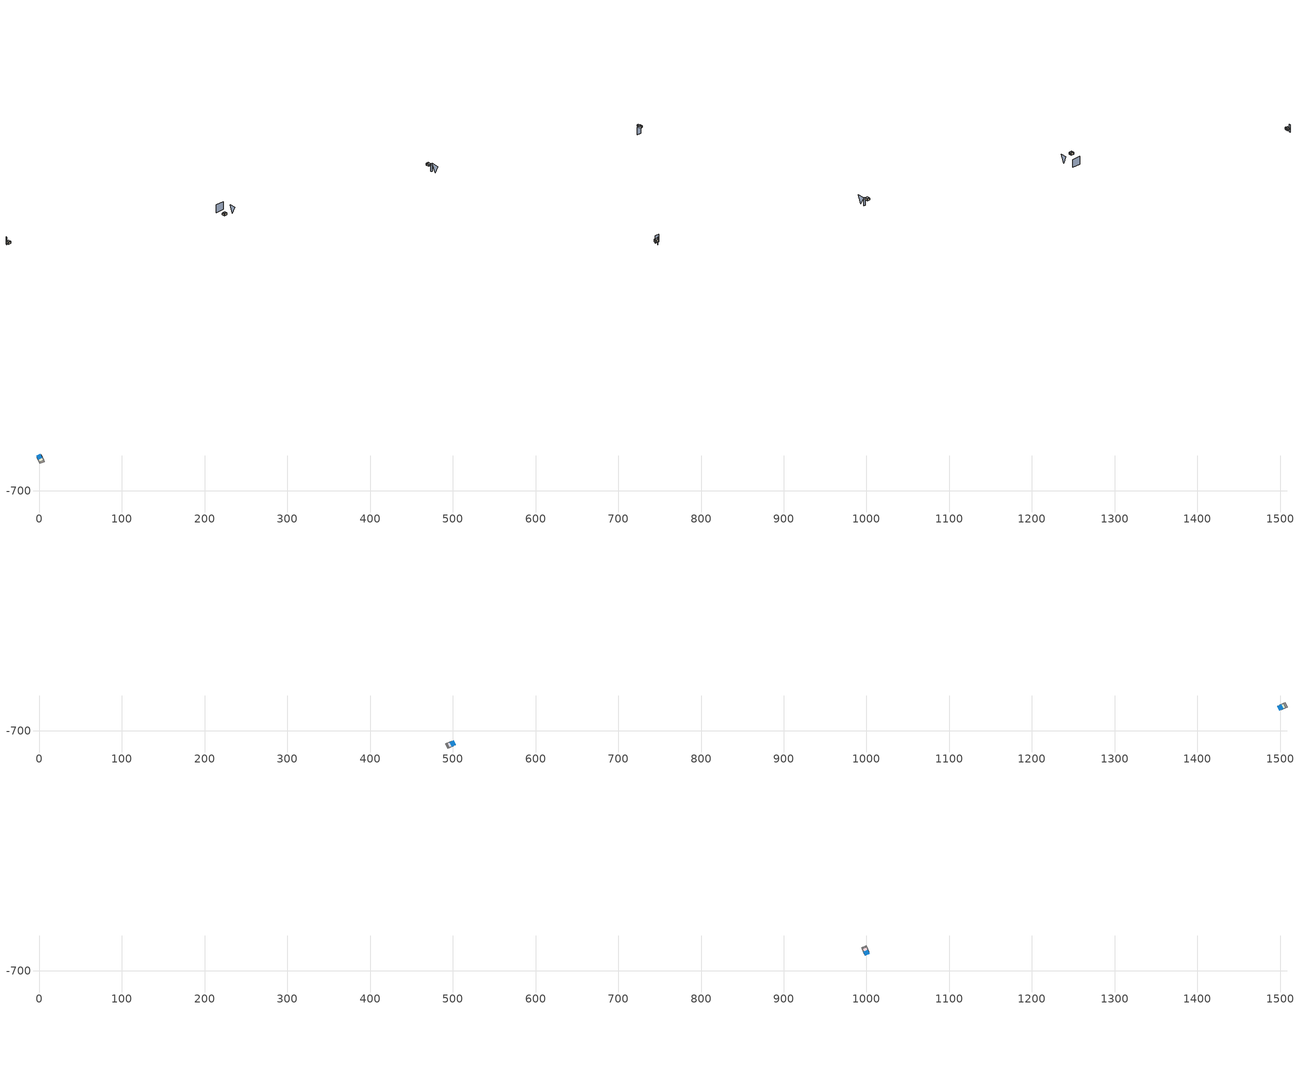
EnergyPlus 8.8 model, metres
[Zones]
0Perim
 floor adiabatic (115mmSandLimeBrick): 2.8,-657.5 5.28,-663.3 -0.24,-665.66 -2.72,-659.86 z4.93
 wall outside (U0-5): 2.8,-657.5 -2.72,-659.86 z4.93:9.85
 wall to 0Core (115mmSandLimeBrick): -0.24,-665.66 5.28,-663.3 z4.93:9.85
 wall adiabatic (115mmSandLimeBrick): -2.72,-659.86 -0.24,-665.66 / 5.28,-663.3 2.8,-657.5 z4.93:9.85
 window (Single): 2.71,-657.54 -2.63,-659.83 z5.78:7.81
 ceiling adiabatic (115mmSandLimeBrick): 2.8,-657.5 -2.72,-659.86 -0.86,-664.21 4.66,-661.85 z9.85
 roof outside (U0-4): 4.66,-661.85 -0.86,-664.21 -0.24,-665.66 5.28,-663.3 z9.85
0Core
 floor adiabatic (115mmSandLimeBrick): 5.28,-663.3 5.86,-664.65 0.34,-667.01 -0.24,-665.66 z4.93
 wall adiabatic (115mmSandLimeBrick): -0.24,-665.66 0.34,-667.01 5.86,-664.65 5.28,-663.3 z4.93:9.85
 ceiling adiabatic (115mmSandLimeBrick): 5.28,-663.3 -0.24,-665.66 0.19,-666.67 5.71,-664.31 z9.85
 roof outside (U0-4): 5.71,-664.31 0.19,-666.67 0.34,-667.01 5.86,-664.65 z9.85
1Perim
 floor adiabatic (115mmSandLimeBrick): 501.17,-718 495.46,-720.65 492.93,-715.21 498.65,-712.56 z9.85
 wall outside (U0-5): 501.17,-718 498.65,-712.56 z9.85:14.78
 wall to 1Core (115mmSandLimeBrick): 492.93,-715.21 495.46,-720.65 z9.85:14.78
 wall adiabatic (115mmSandLimeBrick): 498.65,-712.56 492.93,-715.21 / 495.46,-720.65 501.17,-718 z9.85:14.78
 window (Single): 501.13,-717.91 498.69,-712.65 z10.7:12.74
 ceiling adiabatic (115mmSandLimeBrick): 501.17,-718 498.65,-712.56 494.36,-714.55 496.89,-719.99 z14.78
 roof outside (U0-4): 496.89,-719.99 494.36,-714.55 492.93,-715.21 495.46,-720.65 z14.78
1Core
 floor adiabatic (115mmSandLimeBrick): 495.46,-720.65 494.12,-721.27 491.6,-715.83 492.93,-715.21 z9.85
 wall adiabatic (115mmSandLimeBrick): 492.93,-715.21 491.6,-715.83 494.12,-721.27 495.46,-720.65 z9.85:14.78
 ceiling adiabatic (115mmSandLimeBrick): 495.46,-720.65 492.93,-715.21 491.93,-715.68 494.46,-721.12 z14.78
 roof outside (U0-4): 494.46,-721.12 491.93,-715.68 491.6,-715.83 494.12,-721.27 z14.78
3Perim
 floor adiabatic (115mmSandLimeBrick): 1498.91,-669.31 1504.7,-666.83 1507.06,-672.35 1501.27,-674.83 z9.85
 wall outside (U0-5): 1498.91,-669.31 1501.27,-674.83 z9.85:14.78
 wall to 3Core (115mmSandLimeBrick): 1507.06,-672.35 1504.7,-666.83 z9.85:14.78
 wall adiabatic (115mmSandLimeBrick): 1501.27,-674.83 1507.06,-672.35 / 1504.7,-666.83 1498.91,-669.31 z9.85:14.78
 window (Single): 1498.95,-669.4 1501.23,-674.73 z10.7:12.74
 ceiling adiabatic (115mmSandLimeBrick): 1498.91,-669.31 1501.27,-674.83 1505.62,-672.97 1503.26,-667.45 z14.78
 roof outside (U0-4): 1503.26,-667.45 1505.62,-672.97 1507.06,-672.35 1504.7,-666.83 z14.78
3Core
 floor adiabatic (115mmSandLimeBrick): 1504.7,-666.83 1506.06,-666.25 1508.42,-671.77 1507.06,-672.35 z9.85
 wall adiabatic (115mmSandLimeBrick): 1507.06,-672.35 1508.42,-671.77 1506.06,-666.25 1504.7,-666.83 z9.85:14.78
 ceiling adiabatic (115mmSandLimeBrick): 1504.7,-666.83 1507.06,-672.35 1508.08,-671.91 1505.72,-666.4 z14.78
 roof outside (U0-4): 1505.72,-666.4 1508.08,-671.91 1508.42,-671.77 1506.06,-666.25 z14.78
2Perim
 floor adiabatic (115mmSandLimeBrick): 997.21,-679.41 994.7,-673.63 1000.21,-671.25 1002.71,-677.03 z14.78
 wall outside (U0-5): 997.21,-679.41 1002.71,-677.03 z14.78:19.71
 wall to 2Core (115mmSandLimeBrick): 1000.21,-671.25 994.7,-673.63 z14.78:19.71
 wall adiabatic (115mmSandLimeBrick): 1002.71,-677.03 1000.21,-671.25 / 994.7,-673.63 997.21,-679.41 z14.78:19.71
 window (Single): 997.3,-679.37 1002.62,-677.07 z15.63:17.67
 ceiling adiabatic (115mmSandLimeBrick): 997.21,-679.41 1002.71,-677.03 1000.84,-672.69 995.33,-675.07 z19.71
 roof outside (U0-4): 995.33,-675.07 1000.84,-672.69 1000.21,-671.25 994.7,-673.63 z19.71
2Core
 floor adiabatic (115mmSandLimeBrick): 994.7,-673.63 994.12,-672.28 999.62,-669.89 1000.21,-671.25 z14.78
 wall adiabatic (115mmSandLimeBrick): 1000.21,-671.25 999.62,-669.89 994.12,-672.28 994.7,-673.63 z14.78:19.71
 ceiling adiabatic (115mmSandLimeBrick): 994.7,-673.63 1000.21,-671.25 999.77,-670.23 994.26,-672.62 z19.71
 roof outside (U0-4): 994.26,-672.62 999.77,-670.23 999.62,-669.89 994.12,-672.28 z19.71
shading: -2.11,-659.61 -3.11,-657.27 / 488.47,-685.28 508.03,-676.81 / 1003.22,-676.81 1006.44,-677.68 / 1503.01,-678.9 1492.83,-683.26 z0:19.71; 523.41,-707.93,19.71 517.56,-694.67,19.71 520.49,-701.3,0; 1012.75,-694.67,19.71 1006.44,-677.68,19.71 1009.6,-686.17,0; 1499.51,-670.7,0 1499.51,-670.7,19.71 1498.83,-670.99,9.85; 1499.51,-670.7,19.71 1496.8,-671.86,19.71 1498.15,-671.28,9.85
[Site:GroundTemperature:BuildingSurface]
14, 14, 14, 14, 14, 14, 14, 14, 14, 14, 14, 14
[Site:GroundReflectance]
0.2, 0.2, 0.2, 0.2, 0.2, 0.2, 0.2, 0.2, 0.2, 0.2, 0.2, 0.2
[Site:GroundReflectance:SnowModifier]
1, 1
[Building]
Building: North Axis {deg}=0; Terrain=Suburbs; Loads Convergence Tolerance Value=.04; Temperature Convergence Tolerance Value {deltaC}=.4; Solar Distribution=MinimalShadowing; Maximum Number of Warmup Days=25
[Construction]
115mmSandLimeBrick: Plaster_0.005_115mmSandLimeBrick, Sand-Lime Brick_0.08_115mmSandLimeBrick, Plaster_0.08_115mmSandLimeBrick
U0-5: XPS Board_0.01_U0-5, General Concrete_0.2_U0-5
U0-4: XPS Board_0.06_U0-4, General Concrete_0.2_U0-4
Single: Generic Clear Glass 6mm_0.006_Single
[Material] Roughness=Rough; Thermal Absorptance=0.9
Name | Thickness {m} | Conductivity {W/m-K} | Density {kg/m3} | Specific Heat {J/kg-K} | Solar Absorptance | Visible Absorptance
Plaster_0.005_115mmSandLimeBrick | 0.005 | 1 | 2000 | 1130 | 0.6 | 0.6
Sand-Lime Brick_0.08_115mmSandLimeBrick | 0.08 | 0.56 | 1200 | 1000 | 0.6 | 0.6
Plaster_0.08_115mmSandLimeBrick | 0.08 | 1 | 2000 | 1130 | 0.6 | 0.6
XPS Board_0.01_U0-5 | 0.01 | 0.034 | 35 | 1400 | 0.6 | 0.6
General Concrete_0.2_U0-5; General Concrete_0.2_U0-4 | 0.2 | 2 | 2400 | 950 | 0.7 | 0.7
XPS Board_0.06_U0-4 | 0.06 | 0.034 | 35 | 1400 | 0.6 | 0.6
[WindowMaterial:Glazing]
Generic Clear Glass 6mm_0.006_Single: Optical Data Type=SpectralAverage; Window Glass Spectral Data Set=SpectralAverage; Thickness {m}=0.006; Solar Transmittance at Normal Incidence=0.68; Front Side Solar Reflectance at Normal Incidence=0.09; Back Side Solar Reflectance at Normal Incidence=0.1; Visible Transmittance at Normal Incidence=0.81; Front Side Visible Reflectance at Normal Incidence=0.11; Back Side Visible Reflectance at Normal Incidence=0.12; Infrared Transmittance at Normal Incidence=0; Front Side Infrared Hemispherical Emissivity=0.2; Back Side Infrared Hemispherical Emissivity=0.2; Conductivity {W/m-K}=0.9; Dirt Correction Factor for Solar and Visible Transmittance=1
[EnergyManagementSystem:Sensor]
Name | Output:Variable or Output:Meter Index Key | Output:Variable or Output:Meter
OutdoorTemp | Environment | Site Outdoor Air Drybulb Temperature
OutdoorRelHumid | Environment | Site Outdoor Air Relative Humidity
USRNATVENT_0Perim; USRNATVENT_1Perim; USRNATVENT_2Perim; USRNATVENT_3Perim | 60HrWk | Schedule Value
[Zone] Type=1; Multiplier=1; Zone Inside Convection Algorithm=TARP; Zone Outside Convection Algorithm=DOE-2
Name | Volume {m3} | Floor Area {m2}
0Perim; 1Perim; 2Perim; 3Perim | 186.212 | 37.7988
0Core; 1Core; 2Core; 3Core | 43.5075 | 8.83151
[People] Number of People Schedule=AllOn; Number of People Calculation Method=People/Area; People per Zone Floor Area {person/m2}=0.5; Fraction Radiant=0.3; Sensible Heat Fraction=AUTOCALCULATE; Carbon Dioxide Generation Rate {m3/s-W}=3.82e-08; Enable ASHRAE 55 Comfort Warnings=No; Mean Radiant Temperature Calculation Type=ZoneAveraged; Clothing Insulation Calculation Method=DynamicClothingModelASHRAE55; Thermal Comfort Model 1 Type=AdaptiveASH55
Name | Zone or ZoneList | Activity Level Schedule | Work Efficiency Schedule | Air Velocity Schedule
People 0Perim | 0Perim | 0PerimPeopleActivity | 0PerimWorkEfficiency | 0PerimAirVelocity
People 0Core | 0Core | 0CorePeopleActivity | 0CoreWorkEfficiency | 0CoreAirVelocity
People 1Perim | 1Perim | 1PerimPeopleActivity | 1PerimWorkEfficiency | 1PerimAirVelocity
People 1Core | 1Core | 1CorePeopleActivity | 1CoreWorkEfficiency | 1CoreAirVelocity
People 2Perim | 2Perim | 2PerimPeopleActivity | 2PerimWorkEfficiency | 2PerimAirVelocity
People 2Core | 2Core | 2CorePeopleActivity | 2CoreWorkEfficiency | 2CoreAirVelocity
People 3Perim | 3Perim | 3PerimPeopleActivity | 3PerimWorkEfficiency | 3PerimAirVelocity
People 3Core | 3Core | 3CorePeopleActivity | 3CoreWorkEfficiency | 3CoreAirVelocity
[ElectricEquipment] Schedule=60HrWk; Design Level Calculation Method=Watts/Area; Watts per Zone Floor Area {W/m2}=15; Fraction Latent=0; Fraction Radiant=.2; Fraction Lost=0
Name | Zone or ZoneList
0Perim Equipment 1 | 0Perim
0Core Equipment 1 | 0Core
1Perim Equipment 1 | 1Perim
1Core Equipment 1 | 1Core
2Perim Equipment 1 | 2Perim
2Core Equipment 1 | 2Core
3Perim Equipment 1 | 3Perim
3Core Equipment 1 | 3Core
[Lights] Schedule=AllOn; Design Level Calculation Method=Watts/Area; Return Air Fraction=0; Fraction Radiant=.42; Fraction Visible=.18; Fraction Replaceable=1
Name | Zone or ZoneList | Watts per Zone Floor Area {W/m2}
0Perim General lighting | 0Perim | 15
0Core General lighting | 0Core | 20
1Perim General lighting | 1Perim | 15
1Core General lighting | 1Core | 20
2Perim General lighting | 2Perim | 15
2Core General lighting | 2Core | 20
3Perim General lighting | 3Perim | 15
3Core General lighting | 3Core | 20
[Daylighting:Controls] Daylighting Method=SplitFlux; Lighting Control Type=Stepped; Minimum Input Power Fraction for Continuous or ContinuousOff Dimming Control=0.1; Minimum Light Output Fraction for Continuous or ContinuousOff Dimming Control=0.1; Number of Stepped Control Steps=3; Probability Lighting will be Reset When Needed in Manual Stepped Control=1; Glare Calculation Azimuth Angle of View Direction Clockwise from Zone y-Axis {deg}=0; Maximum Allowable Discomfort Glare Index=22; Fraction of Zone Controlled by Reference Point 1=1; Illuminance Setpoint at Reference Point 1 {lux}=500
Name | Zone | Glare Calculation Daylighting Reference Point | Daylighting Reference Point 1
0Perim_DaylCtrl | 0Perim | 0Perim_DaylRefPt1 | 0Perim_DaylRefPt1
0Core_DaylCtrl | 0Core | 0Core_DaylRefPt1 | 0Core_DaylRefPt1
1Perim_DaylCtrl | 1Perim | 1Perim_DaylRefPt1 | 1Perim_DaylRefPt1
1Core_DaylCtrl | 1Core | 1Core_DaylRefPt1 | 1Core_DaylRefPt1
2Perim_DaylCtrl | 2Perim | 2Perim_DaylRefPt1 | 2Perim_DaylRefPt1
2Core_DaylCtrl | 2Core | 2Core_DaylRefPt1 | 2Core_DaylRefPt1
3Perim_DaylCtrl | 3Perim | 3Perim_DaylRefPt1 | 3Perim_DaylRefPt1
3Core_DaylCtrl | 3Core | 3Core_DaylRefPt1 | 3Core_DaylRefPt1
[ZoneControl:Thermostat]
Name | Zone or ZoneList | Control Type Schedule | Control 1
0Perim Thermostat | 0Perim | 0PerimZoneControlTypeSched | Dual Setpoint - Zone 0Perim
0Core Thermostat | 0Core | 0CoreZoneControlTypeSched | Dual Setpoint - Zone 0Core
1Perim Thermostat | 1Perim | 1PerimZoneControlTypeSched | Dual Setpoint - Zone 1Perim
1Core Thermostat | 1Core | 1CoreZoneControlTypeSched | Dual Setpoint - Zone 1Core
2Perim Thermostat | 2Perim | 2PerimZoneControlTypeSched | Dual Setpoint - Zone 2Perim
2Core Thermostat | 2Core | 2CoreZoneControlTypeSched | Dual Setpoint - Zone 2Core
3Perim Thermostat | 3Perim | 3PerimZoneControlTypeSched | Dual Setpoint - Zone 3Perim
3Core Thermostat | 3Core | 3CoreZoneControlTypeSched | Dual Setpoint - Zone 3Core
[ThermostatSetpoint:DualSetpoint]
Name | Heating Setpoint Temperature Schedule | Cooling Setpoint Temperature Schedule
Dual Setpoint - Zone 0Perim | 0PerimHeating_SP_Sch | 0PerimCooling_SP_Sch
Dual Setpoint - Zone 0Core | 0CoreHeating_SP_Sch | 0CoreCooling_SP_Sch
Dual Setpoint - Zone 1Perim | 1PerimHeating_SP_Sch | 1PerimCooling_SP_Sch
Dual Setpoint - Zone 1Core | 1CoreHeating_SP_Sch | 1CoreCooling_SP_Sch
Dual Setpoint - Zone 2Perim | 2PerimHeating_SP_Sch | 2PerimCooling_SP_Sch
Dual Setpoint - Zone 2Core | 2CoreHeating_SP_Sch | 2CoreCooling_SP_Sch
Dual Setpoint - Zone 3Perim | 3PerimHeating_SP_Sch | 3PerimCooling_SP_Sch
Dual Setpoint - Zone 3Core | 3CoreHeating_SP_Sch | 3CoreCooling_SP_Sch
[Zone equipment]
0Perim: 0Perim Ideal Loads Air
0Core: 0Core Ideal Loads Air
1Perim: 1Perim Ideal Loads Air
1Core: 1Core Ideal Loads Air
2Perim: 2Perim Ideal Loads Air
2Core: 2Core Ideal Loads Air
3Perim: 3Perim Ideal Loads Air
3Core: 3Core Ideal Loads Air
[ZoneHVAC:IdealLoadsAirSystem] Maximum Heating Supply Air Temperature {C}=30; Minimum Cooling Supply Air Temperature {C}=18; Maximum Heating Supply Air Humidity Ratio {kgWater/kgDryAir}=0.01; Minimum Cooling Supply Air Humidity Ratio {kgWater/kgDryAir}=0.008; Heating Limit=NoLimit; Maximum Heating Air Flow Rate {m3/s}=100; Cooling Limit=NoLimit; Maximum Cooling Air Flow Rate {m3/s}=100; Heating Availability Schedule=AllOn; Cooling Availability Schedule=AllOn; Dehumidification Control Type=None; Humidification Control Type=None; Demand Controlled Ventilation Type=OccupancySchedule; Outdoor Air Economizer Type=NoEconomizer; Heat Recovery Type=None; Sensible Heat Recovery Effectiveness=0.7; Latent Heat Recovery Effectiveness=0.65
Name | Design Specification Outdoor Air Object
0Perim Ideal Loads Air | 0PerimMinFreshAir
0Core Ideal Loads Air | 0CoreMinFreshAir
1Perim Ideal Loads Air | 1PerimMinFreshAir
1Core Ideal Loads Air | 1CoreMinFreshAir
2Perim Ideal Loads Air | 2PerimMinFreshAir
2Core Ideal Loads Air | 2CoreMinFreshAir
3Perim Ideal Loads Air | 3PerimMinFreshAir
3Core Ideal Loads Air | 3CoreMinFreshAir
[DesignSpecification:OutdoorAir] Outdoor Air Method=Sum; Outdoor Air Schedule=AllOn
Name | Outdoor Air Flow per Person {m3/s-person} | Outdoor Air Flow per Zone Floor Area {m3/s-m2}
0PerimMinFreshAir; 1PerimMinFreshAir; 2PerimMinFreshAir; 3PerimMinFreshAir | 0.001 | 0.001
0CoreMinFreshAir; 1CoreMinFreshAir; 2CoreMinFreshAir; 3CoreMinFreshAir | 0.0005 | 0.0005
[ZoneVentilation:DesignFlowRate] Schedule=AllOn; Design Flow Rate Calculation Method=AirChanges/Hour; Air Changes per Hour {1/hr}=0; Ventilation Type=NATURAL; Fan Pressure Rise {Pa}=0; Fan Total Efficiency=1; Constant Term Coefficient=1; Temperature Term Coefficient=0; Velocity Term Coefficient=0; Velocity Squared Term Coefficient=0; Minimum Indoor Temperature {C}=18; Delta Temperature {deltaC}=1; Maximum Wind Speed {m/s}=40
Name | Zone or ZoneList
0Perim ScheduledVent | 0Perim
1Perim ScheduledVent | 1Perim
2Perim ScheduledVent | 2Perim
3Perim ScheduledVent | 3Perim
[EnergyManagementSystem:Actuator] Actuated Component Type=Schedule:Constant; Actuated Component Control Type=Schedule Value
Name | Actuated Component Unique
NATVENT_AVAIL_SCHED_ACTUATOR_0Perim | NATVENT_AVAIL_SCHED_0Perim
NATVENT_AVAIL_SCHED_ACTUATOR_1Perim | NATVENT_AVAIL_SCHED_1Perim
NATVENT_AVAIL_SCHED_ACTUATOR_2Perim | NATVENT_AVAIL_SCHED_2Perim
NATVENT_AVAIL_SCHED_ACTUATOR_3Perim | NATVENT_AVAIL_SCHED_3Perim
[EnergyManagementSystem:ProgramCallingManager]
My 0Perim_Setpoint_Schedule_Calculator_Example: BeginTimestepBeforePredictor; 0Perim_ErlEnforceBinary
My 1Perim_Setpoint_Schedule_Calculator_Example: BeginTimestepBeforePredictor; 1Perim_ErlEnforceBinary
My 2Perim_Setpoint_Schedule_Calculator_Example: BeginTimestepBeforePredictor; 2Perim_ErlEnforceBinary
My 3Perim_Setpoint_Schedule_Calculator_Example: BeginTimestepBeforePredictor; 3Perim_ErlEnforceBinary
[EnergyManagementSystem:Program]
0Perim_ErlEnforceBinary: IF (USRNATVENT_0Perim > 0); Set NATVENT_AVAIL_SCHED_ACTUATOR_0Perim = 1; ELSE; Set NATVENT_AVAIL_SCHED_ACTUATOR_0Perim = 0; ENDIF
1Perim_ErlEnforceBinary: IF (USRNATVENT_1Perim > 0); Set NATVENT_AVAIL_SCHED_ACTUATOR_1Perim = 1; ELSE; Set NATVENT_AVAIL_SCHED_ACTUATOR_1Perim = 0; ENDIF
2Perim_ErlEnforceBinary: IF (USRNATVENT_2Perim > 0); Set NATVENT_AVAIL_SCHED_ACTUATOR_2Perim = 1; ELSE; Set NATVENT_AVAIL_SCHED_ACTUATOR_2Perim = 0; ENDIF
3Perim_ErlEnforceBinary: IF (USRNATVENT_3Perim > 0); Set NATVENT_AVAIL_SCHED_ACTUATOR_3Perim = 1; ELSE; Set NATVENT_AVAIL_SCHED_ACTUATOR_3Perim = 0; ENDIF
[ZoneVentilation:WindandStackOpenArea] Opening Area {m2}=9.45868; Opening Effectiveness=0; Effective Angle {deg}=0; Height Difference {m}=0.509627; Discharge Coefficient for Opening=0.6; Minimum Indoor Temperature {C}=24; Maximum Indoor Temperature {C}=100; Delta Temperature {deltaC}=1; Minimum Outdoor Temperature {C}=22; Maximum Outdoor Temperature {C}=26; Maximum Wind Speed {m/s}=40
Name | Zone | Opening Area Fraction Schedule
0PerimNatVent_Buoy | 0Perim | NATVENT_AVAIL_SCHED_0Perim
1PerimNatVent_Buoy | 1Perim | NATVENT_AVAIL_SCHED_1Perim
2PerimNatVent_Buoy | 2Perim | NATVENT_AVAIL_SCHED_2Perim
3PerimNatVent_Buoy | 3Perim | NATVENT_AVAIL_SCHED_3Perim
[ZoneInfiltration:DesignFlowRate] Schedule=On; Design Flow Rate Calculation Method=AirChanges/Hour; Air Changes per Hour {1/hr}=0.5; Constant Term Coefficient=1; Temperature Term Coefficient=0; Velocity Term Coefficient=0; Velocity Squared Term Coefficient=0
Name | Zone or ZoneList
0PerimInfiltration | 0Perim
1PerimInfiltration | 1Perim
2PerimInfiltration | 2Perim
3PerimInfiltration | 3Perim
[WaterUse:Equipment]
Name | Peak Flow Rate {m3/s} | Flow Rate Fraction Schedule | Target Temperature Schedule | Hot Water Supply Temperature Schedule | Cold Water Supply Temperature Schedule
DHW 0Perim | 0 | equipOffice | DHW Supply Temperature 0Perim | DHW Supply Temperature 0Perim | DHW Mains Temperature 0Perim
DHW 0Core | 7.35959e-06 | 60HrWk | DHW Supply Temperature 0Core | DHW Supply Temperature 0Core | DHW Mains Temperature 0Core
DHW 1Perim | 0 | equipOffice | DHW Supply Temperature 1Perim | DHW Supply Temperature 1Perim | DHW Mains Temperature 1Perim
DHW 1Core | 7.35959e-06 | 60HrWk | DHW Supply Temperature 1Core | DHW Supply Temperature 1Core | DHW Mains Temperature 1Core
DHW 2Perim | 0 | equipOffice | DHW Supply Temperature 2Perim | DHW Supply Temperature 2Perim | DHW Mains Temperature 2Perim
DHW 2Core | 7.35959e-06 | 60HrWk | DHW Supply Temperature 2Core | DHW Supply Temperature 2Core | DHW Mains Temperature 2Core
DHW 3Perim | 0 | equipOffice | DHW Supply Temperature 3Perim | DHW Supply Temperature 3Perim | DHW Mains Temperature 3Perim
DHW 3Core | 7.35959e-06 | 60HrWk | DHW Supply Temperature 3Core | DHW Supply Temperature 3Core | DHW Mains Temperature 3Core
[Schedule:Constant]
On: On/Off, 1
0PerimPeopleActivity; 0CorePeopleActivity; 1PerimPeopleActivity; 1CorePeopleActivity; 2PerimPeopleActivity; 2CorePeopleActivity; 3PerimPeopleActivity; 3CorePeopleActivity: Any Number, 125.28
0PerimAirVelocity; 0CoreAirVelocity; 1PerimAirVelocity; 1CoreAirVelocity; 2PerimAirVelocity; 2CoreAirVelocity; 3PerimAirVelocity; 3CoreAirVelocity: Any Number, 0.2
0PerimWorkEfficiency; 0CoreWorkEfficiency; 1PerimWorkEfficiency; 1CoreWorkEfficiency; 2PerimWorkEfficiency; 2CoreWorkEfficiency; 3PerimWorkEfficiency; 3CoreWorkEfficiency: Any Number, 0
0PerimHeating_SP_Sch; 0PerimCooling_SP_Sch; 0CoreHeating_SP_Sch; 0CoreCooling_SP_Sch; 1PerimHeating_SP_Sch; 1PerimCooling_SP_Sch; 1CoreHeating_SP_Sch; 1CoreCooling_SP_Sch; 2PerimHeating_SP_Sch; 2PerimCooling_SP_Sch; 2CoreHeating_SP_Sch; 2CoreCooling_SP_Sch; 3PerimHeating_SP_Sch; 3PerimCooling_SP_Sch; 3CoreHeating_SP_Sch; 3CoreCooling_SP_Sch: Temperature, 24
0PerimZoneControlTypeSched; 0CoreZoneControlTypeSched; 1PerimZoneControlTypeSched; 1CoreZoneControlTypeSched; 2PerimZoneControlTypeSched; 2CoreZoneControlTypeSched; 3PerimZoneControlTypeSched; 3CoreZoneControlTypeSched: Any Number, 4
NATVENT_AVAIL_SCHED_0Perim; NATVENT_AVAIL_SCHED_1Perim; NATVENT_AVAIL_SCHED_2Perim; NATVENT_AVAIL_SCHED_3Perim: Fraction, 1
DHW Supply Temperature 0Perim; DHW Supply Temperature 0Core; DHW Supply Temperature 1Perim; DHW Supply Temperature 1Core; DHW Supply Temperature 2Perim; DHW Supply Temperature 2Core; DHW Supply Temperature 3Perim; DHW Supply Temperature 3Core: Temperature, 65
DHW Mains Temperature 0Perim; DHW Mains Temperature 0Core; DHW Mains Temperature 1Perim; DHW Mains Temperature 1Core; DHW Mains Temperature 2Perim; DHW Mains Temperature 2Core; DHW Mains Temperature 3Perim; DHW Mains Temperature 3Core: Temperature, 10
[Schedule:Year]
AllOn: AllOn, 1, 1, 12, 31
equipOffice: equipOffice, 1, 1, 12, 31
60HrWk: 60HrWk, 1, 1, 12, 31
[Schedule:Week:Daily]
AllOn: AllOn, AllOn, AllOn, AllOn, AllOn, AllOn, AllOn, AllOn, AllOn, AllOn, AllOn, AllOn
equipOffice: equipOfficeWeekEnd, equipOffice, equipOffice, equipOffice, equipOffice, equipOffice, equipOfficeWeekEnd, equipOfficeWeekEnd, equipOffice, equipOffice, equipOffice, equipOffice
60HrWk: 60HrWkDay, 60HrWkDay, 60HrWkDay, 60HrWkDay, 60HrWkDay, 60HrWkDay, 60HrWkDay, 60HrWkDay, 60HrWkDay, 60HrWkDay, 60HrWkDay, 60HrWkDay
[Schedule:Day:Hourly]
AllOn: 1, 1, 1, 1, 1, 1, 1, 1, 1, 1, 1, 1, 1, 1, 1, 1, 1, 1, 1, 1, 1, 1, 1, 1
equipOffice; equipOfficeWeekEnd: 0.1, 0.1, 0.1, 0.1, 0.1, 0.1, 0.1, 0.2, 0.4, 0.6, 0.8, 0.8, 0.4, 0.6, 0.8, 0.8, 0.4, 0.2, 0.1, 0.1, 0.1, 0.1, 0.1, 0.1
60HrWkDay: 0.2, 0.2, 0.2, 0.2, 0.2, 0.2, 0.2, 0.4, 0.8, 0.8, 1, 1, 0.8, 1, 1, 1, 0.8, 0.4, 0.2, 0.2, 0.2, 0.2, 0.2, 0.2
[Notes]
----  This file was generated with Archsim v.4.0.2.17
-------------------------ERL SENSORS--------------------------
115mmSandLimeBrick GasType: Partition
